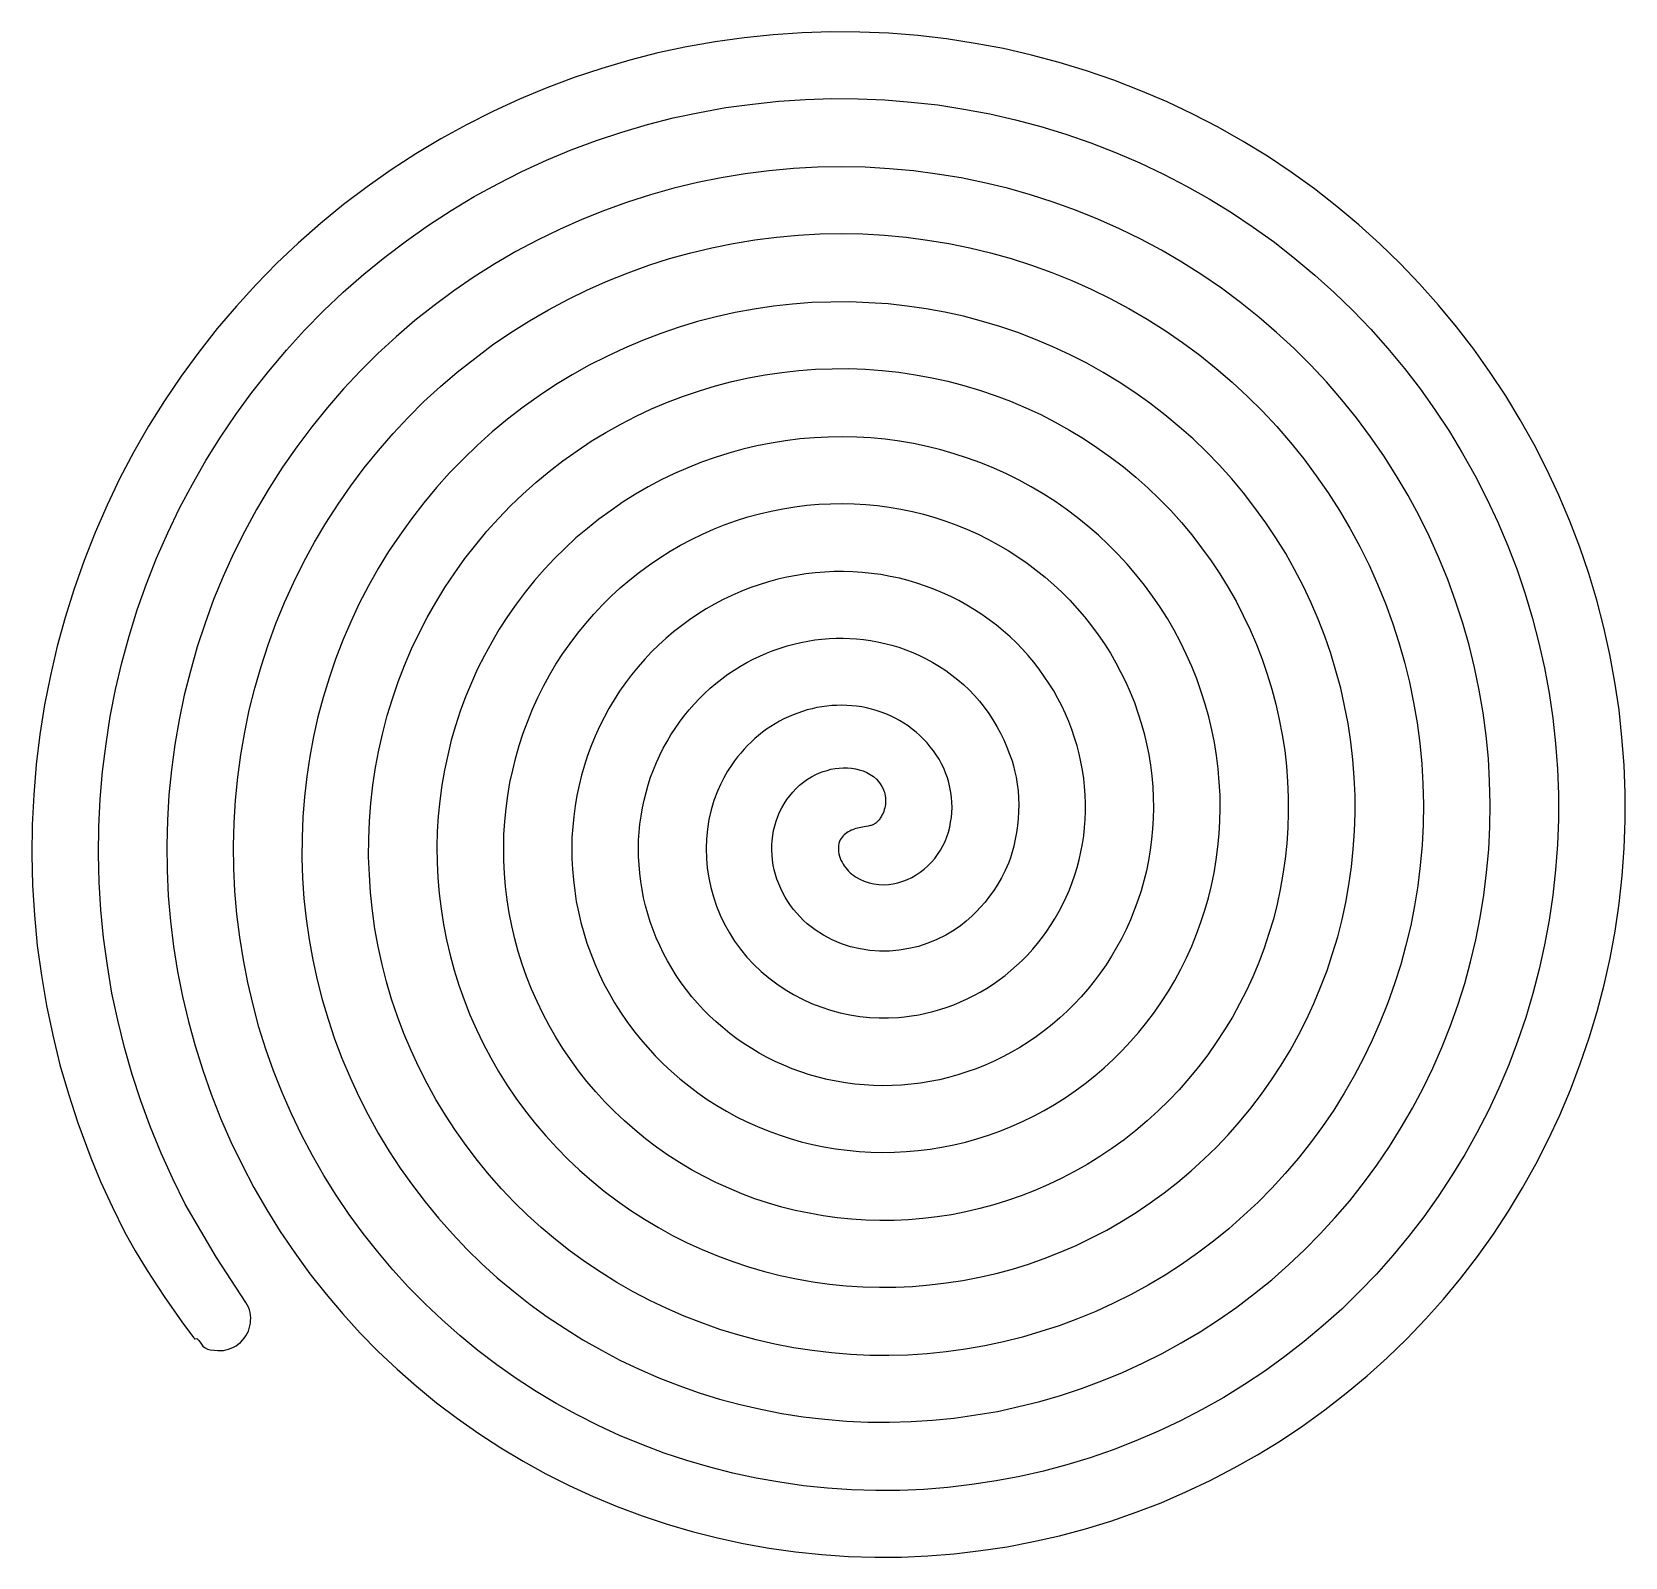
# Model space of a CAD drawing. Header units: inches. Extents: x 76.9 to 90.8, y -20.8 to -7.4.
import ezdxf

# ---------------------------------------------------------------- set-up
doc = ezdxf.new("R2010")
doc.units = ezdxf.units.IN
doc.header["$MEASUREMENT"] = 0
doc.layers.add('EBENE_1', color=7, linetype='Continuous')

msp = doc.modelspace()

# ---------------------------------------------------------------- linework, layer by layer
at = {"layer": 'EBENE_1', "color": 250, "linetype": 'Continuous', "ltscale": 0.050353, "flags": 128}
msp.add_lwpolyline([(78.272, -18.887), (78.272, -18.887), (78.272, -18.887), (78.271, -18.887), (78.272, -18.887), (78.272, -18.888), (78.273, -18.888), (78.273, -18.888), (78.273, -18.889), (78.274, -18.889), (78.274, -18.89), (78.274, -18.89), (78.274, -18.89), (78.275, -18.89), (78.275, -18.891), (78.275, -18.891), (78.275, -18.891), (78.275, -18.892), (78.275, -18.892), (78.275, -18.892), (78.275, -18.892), (78.275, -18.892), (78.276, -18.892), (78.276, -18.891), (78.294, -18.889), (78.311, -18.905), (78.329, -18.93), (78.348, -18.955), (78.368, -18.971), (78.389, -18.981), (78.411, -18.986), (78.446, -18.99), (78.48, -18.993), (78.504, -18.993), (78.527, -18.992), (78.55, -18.988), (78.573, -18.982), (78.595, -18.974), (78.616, -18.964), (78.638, -18.952), (78.658, -18.938), (78.677, -18.922), (78.695, -18.904), (78.71, -18.886), (78.724, -18.866), (78.736, -18.845), (78.746, -18.823), (78.754, -18.801), (78.76, -18.778), (78.764, -18.755), (78.766, -18.732), (78.767, -18.708), (78.765, -18.684), (78.761, -18.661), (78.755, -18.638), (78.746, -18.615), (78.735, -18.593), (78.723, -18.572), (78.468, -18.179), (78.194, -17.712), (78.085, -17.491), (77.982, -17.266), (77.89, -17.038), (77.804, -16.807), (77.729, -16.575), (77.661, -16.34), (77.603, -16.102), (77.552, -15.863), (77.512, -15.621), (77.478, -15.378), (77.455, -15.135), (77.44, -14.893), (77.435, -14.65), (77.437, -14.407), (77.45, -14.165), (77.469, -13.922), (77.5, -13.681), (77.537, -13.441), (77.584, -13.204), (77.638, -12.97), (77.703, -12.738), (77.774, -12.507), (77.855, -12.28), (77.943, -12.054), (78.04, -11.834), (78.143, -11.618), (78.256, -11.407), (78.374, -11.199), (78.502, -10.996), (78.635, -10.797), (78.777, -10.604), (78.924, -10.416), (79.079, -10.234), (79.238, -10.059), (79.405, -9.89), (79.577, -9.726), (79.756, -9.569), (79.94, -9.418), (80.13, -9.275), (80.323, -9.138), (80.521, -9.01), (80.723, -8.889), (80.93, -8.776), (81.14, -8.669), (81.355, -8.571), (81.573, -8.479), (81.793, -8.398), (82.015, -8.323), (82.239, -8.258), (82.466, -8.2), (82.695, -8.151), (82.925, -8.109), (83.158, -8.078), (83.39, -8.053), (83.622, -8.038), (83.853, -8.03), (84.085, -8.032), (84.318, -8.041), (84.549, -8.061), (84.781, -8.086), (85.01, -8.122), (85.237, -8.164), (85.461, -8.216), (85.683, -8.275), (85.903, -8.343), (86.122, -8.418), (86.337, -8.502), (86.55, -8.593), (86.756, -8.691), (86.958, -8.796), (87.157, -8.909), (87.352, -9.028), (87.542, -9.156), (87.728, -9.289), (87.908, -9.43), (88.083, -9.576), (88.251, -9.728), (88.414, -9.885), (88.571, -10.05), (88.722, -10.219), (88.866, -10.394), (89.006, -10.574), (89.136, -10.759), (89.26, -10.946), (89.376, -11.138), (89.487, -11.334), (89.589, -11.535), (89.685, -11.739), (89.772, -11.947), (89.853, -12.157), (89.924, -12.368), (89.988, -12.582), (90.044, -12.798), (90.093, -13.016), (90.133, -13.236), (90.166, -13.457), (90.19, -13.679), (90.206, -13.9), (90.214, -14.121), (90.214, -14.342), (90.206, -14.563), (90.19, -14.785), (90.165, -15.005), (90.134, -15.224), (90.093, -15.441), (90.047, -15.655), (89.991, -15.867), (89.928, -16.078), (89.857, -16.286), (89.779, -16.492), (89.693, -16.695), (89.601, -16.893), (89.501, -17.086), (89.396, -17.276), (89.282, -17.462), (89.163, -17.645), (89.035, -17.822), (88.903, -17.995), (88.764, -18.162), (88.621, -18.324), (88.471, -18.479), (88.317, -18.63), (88.156, -18.774), (87.99, -18.914), (87.818, -19.047), (87.644, -19.173), (87.466, -19.291), (87.284, -19.404), (87.097, -19.509), (86.907, -19.609), (86.713, -19.7), (86.516, -19.785), (86.316, -19.862), (86.115, -19.933), (85.912, -19.994), (85.707, -20.049), (85.5, -20.096), (85.291, -20.136), (85.08, -20.168), (84.868, -20.193), (84.658, -20.209), (84.448, -20.218), (84.238, -20.219), (84.027, -20.213), (83.817, -20.198), (83.607, -20.177), (83.398, -20.147), (83.191, -20.111), (82.988, -20.066), (82.785, -20.016), (82.585, -19.956), (82.386, -19.891), (82.19, -19.817), (81.996, -19.737), (81.808, -19.649), (81.623, -19.557), (81.442, -19.456), (81.264, -19.351), (81.091, -19.237), (80.921, -19.118), (80.756, -18.992), (80.596, -18.862), (80.442, -18.726), (80.293, -18.585), (80.149, -18.438), (80.01, -18.287), (79.878, -18.129), (79.75, -17.968), (79.629, -17.802), (79.515, -17.634), (79.408, -17.461), (79.306, -17.285), (79.212, -17.104), (79.123, -16.921), (79.042, -16.734), (78.967, -16.545), (78.9, -16.354), (78.839, -16.162), (78.787, -15.967), (78.74, -15.771), (78.702, -15.572), (78.67, -15.373), (78.646, -15.172), (78.628, -14.972), (78.619, -14.773), (78.616, -14.573), (78.622, -14.373), (78.634, -14.174), (78.654, -13.974), (78.68, -13.776), (78.714, -13.579), (78.754, -13.385), (78.803, -13.193), (78.857, -13.003), (78.919, -12.815), (78.987, -12.628), (79.063, -12.444), (79.144, -12.264), (79.232, -12.088), (79.325, -11.916), (79.425, -11.747), (79.531, -11.582), (79.644, -11.421), (79.761, -11.263), (79.885, -11.111), (80.013, -10.963), (80.146, -10.822), (80.283, -10.684), (80.427, -10.553), (80.574, -10.426), (80.728, -10.305), (80.884, -10.188), (81.044, -10.08), (81.206, -9.977), (81.373, -9.88), (81.542, -9.789), (81.716, -9.705), (81.893, -9.626), (82.072, -9.555), (82.252, -9.489), (82.434, -9.432), (82.618, -9.38), (82.804, -9.336), (82.991, -9.298), (83.18, -9.267), (83.37, -9.243), (83.559, -9.226), (83.748, -9.215), (83.937, -9.213), (84.126, -9.216), (84.315, -9.227), (84.504, -9.244), (84.692, -9.269), (84.878, -9.299), (85.062, -9.337), (85.244, -9.38), (85.424, -9.432), (85.602, -9.489), (85.779, -9.553), (85.954, -9.623), (86.124, -9.7), (86.291, -9.781), (86.454, -9.869), (86.615, -9.962), (86.771, -10.062), (86.925, -10.167), (87.074, -10.278), (87.219, -10.393), (87.358, -10.514), (87.494, -10.638), (87.623, -10.769), (87.749, -10.902), (87.869, -11.042), (87.985, -11.185), (88.095, -11.333), (88.199, -11.483), (88.297, -11.637), (88.389, -11.793), (88.475, -11.953), (88.557, -12.116), (88.631, -12.283), (88.7, -12.452), (88.762, -12.622), (88.818, -12.793), (88.867, -12.967), (88.911, -13.141), (88.947, -13.318), (88.977, -13.496), (89.001, -13.676), (89.018, -13.855), (89.028, -14.032), (89.033, -14.211), (89.03, -14.389), (89.021, -14.567), (89.005, -14.745), (88.984, -14.923), (88.955, -15.099), (88.921, -15.273), (88.88, -15.444), (88.834, -15.614), (88.78, -15.783), (88.721, -15.95), (88.655, -16.114), (88.585, -16.277), (88.508, -16.434), (88.427, -16.588), (88.339, -16.739), (88.247, -16.888), (88.148, -17.032), (88.044, -17.174), (87.936, -17.311), (87.823, -17.444), (87.706, -17.571), (87.585, -17.694), (87.459, -17.812), (87.329, -17.927), (87.194, -18.036), (87.055, -18.141), (86.914, -18.239), (86.771, -18.333), (86.623, -18.42), (86.474, -18.502), (86.32, -18.579), (86.164, -18.651), (86.005, -18.716), (85.845, -18.776), (85.684, -18.828), (85.522, -18.876), (85.357, -18.917), (85.192, -18.952), (85.024, -18.981), (84.856, -19.005), (84.687, -19.021), (84.52, -19.033), (84.352, -19.037), (84.185, -19.036), (84.017, -19.028), (83.85, -19.015), (83.683, -18.994), (83.517, -18.969), (83.354, -18.937), (83.192, -18.9), (83.032, -18.856), (82.874, -18.808), (82.717, -18.752), (82.562, -18.692), (82.409, -18.626), (82.261, -18.555), (82.116, -18.479), (81.973, -18.398), (81.834, -18.311), (81.697, -18.22), (81.564, -18.123), (81.435, -18.022), (81.31, -17.916), (81.189, -17.808), (81.074, -17.694), (80.962, -17.577), (80.854, -17.455), (80.751, -17.329), (80.652, -17.199), (80.558, -17.067), (80.471, -16.933), (80.388, -16.796), (80.311, -16.656), (80.237, -16.513), (80.17, -16.366), (80.108, -16.218), (80.052, -16.068), (80, -15.917), (79.956, -15.765), (79.916, -15.612), (79.883, -15.456), (79.854, -15.3), (79.832, -15.142), (79.815, -14.983), (79.805, -14.827), (79.799, -14.671), (79.8, -14.514), (79.806, -14.357), (79.819, -14.2), (79.836, -14.044), (79.86, -13.889), (79.888, -13.735), (79.923, -13.584), (79.962, -13.434), (80.008, -13.286), (80.058, -13.139), (80.114, -12.994), (80.175, -12.85), (80.241, -12.711), (80.311, -12.575), (80.387, -12.442), (80.467, -12.311), (80.552, -12.183), (80.641, -12.058), (80.736, -11.937), (80.833, -11.819), (80.935, -11.707), (81.04, -11.598), (81.15, -11.493), (81.263, -11.392), (81.38, -11.295), (81.5, -11.202), (81.624, -11.114), (81.748, -11.031), (81.876, -10.954), (82.006, -10.88), (82.14, -10.812), (82.276, -10.748), (82.414, -10.69), (82.554, -10.636), (82.695, -10.589), (82.836, -10.546), (82.979, -10.509), (83.124, -10.476), (83.27, -10.45), (83.417, -10.428), (83.564, -10.412), (83.71, -10.4), (83.856, -10.396), (84.002, -10.395), (84.148, -10.401), (84.294, -10.411), (84.44, -10.427), (84.585, -10.448), (84.728, -10.475), (84.869, -10.505), (85.008, -10.542), (85.147, -10.583), (85.284, -10.63), (85.419, -10.681), (85.553, -10.738), (85.684, -10.798), (85.81, -10.864), (85.934, -10.933), (86.056, -11.007), (86.175, -11.085), (86.292, -11.169), (86.406, -11.255), (86.515, -11.346), (86.62, -11.44), (86.722, -11.538), (86.82, -11.638), (86.914, -11.743), (87.005, -11.851), (87.091, -11.963), (87.174, -12.078), (87.251, -12.193), (87.324, -12.311), (87.392, -12.432), (87.456, -12.556), (87.515, -12.682), (87.571, -12.81), (87.621, -12.94), (87.666, -13.07), (87.706, -13.201), (87.741, -13.334), (87.771, -13.468), (87.797, -13.603), (87.818, -13.739), (87.834, -13.876), (87.844, -14.012), (87.85, -14.147), (87.85, -14.282), (87.846, -14.417), (87.836, -14.553), (87.823, -14.688), (87.803, -14.822), (87.78, -14.955), (87.751, -15.086), (87.719, -15.215), (87.68, -15.343), (87.638, -15.47), (87.591, -15.595), (87.539, -15.72), (87.483, -15.841), (87.424, -15.958), (87.36, -16.073), (87.292, -16.186), (87.219, -16.297), (87.144, -16.405), (87.063, -16.51), (86.98, -16.612), (86.893, -16.71), (86.804, -16.804), (86.71, -16.894), (86.614, -16.982), (86.514, -17.066), (86.412, -17.147), (86.306, -17.223), (86.199, -17.295), (86.09, -17.363), (85.979, -17.426), (85.866, -17.485), (85.75, -17.541), (85.631, -17.592), (85.512, -17.639), (85.392, -17.681), (85.271, -17.719), (85.149, -17.751), (85.026, -17.78), (84.901, -17.804), (84.776, -17.824), (84.649, -17.838), (84.524, -17.849), (84.399, -17.854), (84.275, -17.856), (84.151, -17.852), (84.026, -17.844), (83.901, -17.831), (83.777, -17.814), (83.655, -17.792), (83.534, -17.767), (83.416, -17.737), (83.298, -17.703), (83.181, -17.664), (83.065, -17.621), (82.951, -17.573), (82.838, -17.522), (82.731, -17.468), (82.625, -17.41), (82.521, -17.348), (82.419, -17.282), (82.32, -17.212), (82.223, -17.139), (82.129, -17.062), (82.038, -16.983), (81.952, -16.901), (81.868, -16.816), (81.788, -16.728), (81.71, -16.637), (81.637, -16.543), (81.565, -16.446), (81.499, -16.348), (81.437, -16.249), (81.379, -16.147), (81.324, -16.043), (81.273, -15.937), (81.225, -15.829), (81.182, -15.719), (81.143, -15.609), (81.109, -15.498), (81.078, -15.387), (81.052, -15.274), (81.029, -15.16), (81.011, -15.046), (80.997, -14.93), (80.988, -14.815), (80.982, -14.701), (80.981, -14.587), (80.983, -14.474), (80.991, -14.36), (81.002, -14.246), (81.017, -14.133), (81.036, -14.02), (81.06, -13.91), (81.086, -13.801), (81.118, -13.694), (81.152, -13.587), (81.192, -13.482), (81.234, -13.377), (81.281, -13.275), (81.33, -13.175), (81.383, -13.079), (81.439, -12.984), (81.499, -12.891), (81.562, -12.801), (81.629, -12.712), (81.699, -12.626), (81.771, -12.544), (81.845, -12.464), (81.922, -12.388), (82.002, -12.315), (82.085, -12.244), (82.17, -12.176), (82.259, -12.112), (82.348, -12.051), (82.438, -11.994), (82.53, -11.941), (82.625, -11.891), (82.721, -11.844), (82.819, -11.801), (82.919, -11.761), (83.019, -11.726), (83.119, -11.694), (83.22, -11.666), (83.322, -11.642), (83.425, -11.622), (83.529, -11.605), (83.634, -11.592), (83.74, -11.582), (83.842, -11.578), (83.945, -11.576), (84.048, -11.579), (84.151, -11.584), (84.254, -11.595), (84.357, -11.608), (84.459, -11.626), (84.559, -11.646), (84.657, -11.671), (84.755, -11.698), (84.851, -11.73), (84.947, -11.765), (85.041, -11.804), (85.134, -11.845), (85.224, -11.89), (85.311, -11.937), (85.397, -11.988), (85.481, -12.042), (85.563, -12.099), (85.643, -12.159), (85.721, -12.222), (85.796, -12.287), (85.867, -12.354), (85.936, -12.423), (86.002, -12.495), (86.066, -12.569), (86.127, -12.646), (86.186, -12.725), (86.24, -12.806), (86.292, -12.887), (86.34, -12.97), (86.385, -13.055), (86.427, -13.141), (86.466, -13.229), (86.502, -13.319), (86.534, -13.409), (86.563, -13.5), (86.588, -13.59), (86.609, -13.682), (86.628, -13.774), (86.643, -13.868), (86.655, -13.962), (86.663, -14.057), (86.668, -14.149), (86.669, -14.241), (86.668, -14.334), (86.662, -14.426), (86.653, -14.518), (86.641, -14.61), (86.626, -14.702), (86.607, -14.792), (86.586, -14.88), (86.561, -14.967), (86.533, -15.053), (86.501, -15.138), (86.467, -15.223), (86.429, -15.306), (86.39, -15.387), (86.347, -15.465), (86.302, -15.541), (86.254, -15.616), (86.204, -15.689), (86.15, -15.76), (86.094, -15.83), (86.036, -15.897), (85.976, -15.961), (85.914, -16.022), (85.851, -16.081), (85.784, -16.138), (85.716, -16.192), (85.645, -16.244), (85.573, -16.294), (85.501, -16.339), (85.427, -16.382), (85.352, -16.422), (85.275, -16.459), (85.197, -16.494), (85.117, -16.526), (85.037, -16.554), (84.957, -16.58), (84.876, -16.602), (84.795, -16.622), (84.713, -16.638), (84.631, -16.652), (84.547, -16.662), (84.463, -16.669), (84.381, -16.673), (84.3, -16.675), (84.218, -16.673), (84.136, -16.668), (84.055, -16.66), (83.973, -16.65), (83.893, -16.636), (83.813, -16.619), (83.735, -16.6), (83.659, -16.578), (83.583, -16.553), (83.507, -16.526), (83.433, -16.495), (83.359, -16.462), (83.288, -16.427), (83.219, -16.39), (83.152, -16.35), (83.087, -16.308), (83.022, -16.263), (82.96, -16.216), (82.899, -16.166), (82.84, -16.116), (82.784, -16.063), (82.73, -16.009), (82.678, -15.953), (82.629, -15.895), (82.581, -15.834), (82.535, -15.773), (82.492, -15.709), (82.452, -15.645), (82.415, -15.581), (82.38, -15.516), (82.348, -15.448), (82.317, -15.38), (82.29, -15.31), (82.264, -15.24), (82.242, -15.169), (82.223, -15.099), (82.206, -15.028), (82.192, -14.957), (82.181, -14.885), (82.172, -14.812), (82.166, -14.739), (82.162, -14.667), (82.161, -14.596), (82.162, -14.525), (82.167, -14.455), (82.174, -14.384), (82.184, -14.313), (82.196, -14.242), (82.21, -14.174), (82.227, -14.106), (82.246, -14.04), (82.267, -13.974), (82.292, -13.909), (82.318, -13.845), (82.347, -13.781), (82.378, -13.718), (82.411, -13.66), (82.445, -13.602), (82.481, -13.546), (82.52, -13.49), (82.561, -13.436), (82.604, -13.383), (82.648, -13.333), (82.694, -13.284), (82.74, -13.239), (82.789, -13.194), (82.839, -13.152), (82.891, -13.111), (82.944, -13.072), (82.999, -13.035), (83.054, -13.001), (83.109, -12.969), (83.165, -12.94), (83.223, -12.912), (83.282, -12.886), (83.341, -12.863), (83.402, -12.842), (83.462, -12.823), (83.522, -12.807), (83.583, -12.793), (83.644, -12.781), (83.705, -12.771), (83.767, -12.764), (83.83, -12.759), (83.892, -12.756), (83.952, -12.756), (84.012, -12.758), (84.071, -12.761), (84.132, -12.768), (84.192, -12.776), (84.254, -12.788), (84.33, -12.804), (84.38, -12.817), (84.439, -12.835), (84.501, -12.857), (84.562, -12.881), (84.622, -12.908), (84.681, -12.937), (84.739, -12.969), (84.796, -13.003), (84.851, -13.04), (84.904, -13.078), (84.956, -13.119), (85.006, -13.162), (85.055, -13.209), (85.102, -13.258), (85.146, -13.308), (85.188, -13.361), (85.227, -13.415), (85.264, -13.471), (85.298, -13.528), (85.33, -13.587), (85.359, -13.647), (85.386, -13.709), (85.41, -13.771), (85.431, -13.831), (85.443, -13.872), (85.454, -13.914), (85.467, -13.973), (85.477, -14.033), (85.484, -14.093), (85.488, -14.154), (85.49, -14.214), (85.489, -14.275), (85.485, -14.335), (85.479, -14.396), (85.471, -14.456), (85.46, -14.515), (85.447, -14.576), (85.43, -14.638), (85.417, -14.678), (85.402, -14.719), (85.386, -14.758), (85.368, -14.797), (85.339, -14.854), (85.307, -14.91), (85.272, -14.964), (85.235, -15.016), (85.195, -15.066), (85.153, -15.115), (85.124, -15.146), (85.078, -15.191), (85.029, -15.234), (84.979, -15.274), (84.926, -15.312), (84.852, -15.356), (84.774, -15.395), (84.694, -15.427), (84.612, -15.454), (84.528, -15.474), (84.443, -15.487), (84.358, -15.495), (84.272, -15.496), (84.186, -15.49), (84.102, -15.477), (84.018, -15.458), (83.937, -15.432), (83.857, -15.398), (83.78, -15.357), (83.707, -15.31), (83.639, -15.256), (83.607, -15.227), (83.576, -15.196), (83.547, -15.164), (83.519, -15.131), (83.493, -15.096), (83.469, -15.061), (83.446, -15.024), (83.425, -14.986), (83.406, -14.947), (83.389, -14.907), (83.373, -14.867), (83.36, -14.826), (83.349, -14.784), (83.34, -14.742), (83.334, -14.699), (83.33, -14.656), (83.328, -14.613), (83.328, -14.569), (83.331, -14.526), (83.336, -14.483), (83.344, -14.441), (83.354, -14.4), (83.366, -14.359), (83.38, -14.318), (83.397, -14.28), (83.416, -14.242), (83.437, -14.205), (83.46, -14.169), (83.485, -14.135), (83.512, -14.103), (83.541, -14.072), (83.572, -14.043), (83.605, -14.016), (83.64, -13.991), (83.677, -13.969), (83.715, -13.949), (83.747, -13.935), (83.779, -13.923), (83.813, -13.913), (83.846, -13.904), (83.882, -13.898), (83.918, -13.893), (83.954, -13.891), (83.99, -13.891), (84.025, -13.894), (84.06, -13.899), (84.094, -13.907), (84.128, -13.917), (84.159, -13.931), (84.19, -13.948), (84.218, -13.968), (84.244, -13.991), (84.261, -14.01), (84.277, -14.031), (84.291, -14.053), (84.303, -14.076), (84.309, -14.091), (84.314, -14.105), (84.318, -14.12), (84.321, -14.136), (84.324, -14.151), (84.325, -14.166), (84.325, -14.181), (84.325, -14.196), (84.323, -14.212), (84.321, -14.227), (84.317, -14.242), (84.313, -14.257), (84.308, -14.272), (84.302, -14.287), (84.295, -14.301), (84.288, -14.315), (84.283, -14.323), (84.278, -14.331), (84.273, -14.338), (84.268, -14.346), (84.262, -14.352), (84.256, -14.359), (84.252, -14.363), (84.247, -14.367), (84.243, -14.371), (84.238, -14.375), (84.233, -14.378), (84.228, -14.382), (84.223, -14.385), (84.218, -14.387), (84.212, -14.39), (84.207, -14.392), (84.199, -14.395), (84.192, -14.397), (84.182, -14.4), (84.172, -14.402), (84.136, -14.408), (84.078, -14.419), (84.064, -14.423), (84.05, -14.428), (84.037, -14.433), (84.023, -14.438), (84.01, -14.445), (83.997, -14.452), (83.985, -14.459), (83.973, -14.468), (83.962, -14.477), (83.952, -14.487), (83.943, -14.498), (83.935, -14.509), (83.928, -14.521), (83.921, -14.537), (83.916, -14.553), (83.913, -14.57), (83.911, -14.587), (83.911, -14.607), (83.913, -14.626), (83.916, -14.645), (83.921, -14.663), (83.927, -14.682), (83.934, -14.7), (83.943, -14.717), (83.953, -14.734), (83.963, -14.75), (83.975, -14.766), (83.988, -14.781), (84.001, -14.795), (84.015, -14.809), (84.03, -14.821), (84.045, -14.833), (84.061, -14.844), (84.098, -14.866), (84.138, -14.884), (84.18, -14.898), (84.222, -14.908), (84.265, -14.913), (84.307, -14.914), (84.349, -14.912), (84.391, -14.906), (84.433, -14.897), (84.475, -14.884), (84.515, -14.868), (84.554, -14.85), (84.591, -14.828), (84.628, -14.804), (84.662, -14.778), (84.695, -14.749), (84.726, -14.718), (84.754, -14.685), (84.78, -14.65), (84.804, -14.613), (84.826, -14.575), (84.845, -14.536), (84.861, -14.495), (84.875, -14.453), (84.886, -14.411), (84.894, -14.368), (84.901, -14.325), (84.904, -14.281), (84.906, -14.237), (84.905, -14.193), (84.901, -14.15), (84.896, -14.106), (84.888, -14.063), (84.877, -14.02), (84.865, -13.978), (84.85, -13.936), (84.833, -13.895), (84.813, -13.855), (84.792, -13.816), (84.768, -13.778), (84.743, -13.741), (84.716, -13.706), (84.687, -13.672), (84.657, -13.639), (84.625, -13.608), (84.592, -13.579), (84.557, -13.551), (84.522, -13.524), (84.484, -13.5), (84.446, -13.476), (84.407, -13.455), (84.367, -13.435), (84.326, -13.418), (84.285, -13.402), (84.243, -13.388), (84.2, -13.376), (84.158, -13.366), (84.115, -13.358), (84.071, -13.351), (84.028, -13.347), (83.984, -13.344), (83.941, -13.343), (83.897, -13.344), (83.853, -13.346), (83.81, -13.35), (83.767, -13.356), (83.723, -13.364), (83.681, -13.373), (83.638, -13.384), (83.596, -13.397), (83.555, -13.411), (83.514, -13.427), (83.473, -13.444), (83.434, -13.463), (83.395, -13.483), (83.357, -13.505), (83.319, -13.529), (83.283, -13.553), (83.248, -13.579), (83.213, -13.607), (83.18, -13.635), (83.147, -13.665), (83.116, -13.696), (83.086, -13.728), (83.057, -13.761), (83.029, -13.795), (83.002, -13.83), (82.977, -13.865), (82.941, -13.921), (82.908, -13.977), (82.879, -14.036), (82.852, -14.096), (82.822, -14.176), (82.797, -14.259), (82.778, -14.342), (82.764, -14.427), (82.756, -14.513), (82.753, -14.598), (82.756, -14.684), (82.763, -14.769), (82.776, -14.854), (82.794, -14.938), (82.817, -15.021), (82.844, -15.102), (82.877, -15.182), (82.915, -15.26), (82.957, -15.336), (83.003, -15.409), (83.055, -15.48), (83.111, -15.548), (83.171, -15.613), (83.235, -15.674), (83.302, -15.731), (83.371, -15.783), (83.444, -15.832), (83.519, -15.877), (83.597, -15.917), (83.676, -15.954), (83.758, -15.985), (83.841, -16.013), (83.926, -16.036), (84.012, -16.054), (84.099, -16.068), (84.186, -16.077), (84.268, -16.081), (84.35, -16.081), (84.436, -16.076), (84.489, -16.072), (84.552, -16.063), (84.614, -16.053), (84.676, -16.04), (84.738, -16.025), (84.8, -16.007), (84.862, -15.987), (84.922, -15.965), (84.981, -15.941), (85.039, -15.914), (85.097, -15.886), (85.153, -15.855), (85.209, -15.822), (85.265, -15.786), (85.319, -15.748), (85.371, -15.708), (85.422, -15.667), (85.471, -15.623), (85.519, -15.578), (85.566, -15.53), (85.612, -15.48), (85.655, -15.428), (85.697, -15.375), (85.737, -15.32), (85.775, -15.264), (85.81, -15.207), (85.844, -15.147), (85.876, -15.086), (85.906, -15.023), (85.933, -14.959), (85.959, -14.894), (85.981, -14.829), (86.001, -14.763), (86.019, -14.696), (86.035, -14.626), (86.048, -14.555), (86.059, -14.485), (86.066, -14.414), (86.072, -14.344), (86.074, -14.273), (86.075, -14.201), (86.072, -14.129), (86.067, -14.055), (86.059, -13.983), (86.048, -13.91), (86.035, -13.839), (86.019, -13.768), (86.001, -13.698), (85.979, -13.627), (85.955, -13.556), (85.928, -13.485), (85.899, -13.417), (85.867, -13.349), (85.833, -13.283), (85.796, -13.218), (85.756, -13.154), (85.714, -13.09), (85.669, -13.027), (85.622, -12.967), (85.573, -12.908), (85.522, -12.852), (85.469, -12.797), (85.414, -12.744), (85.354, -12.692), (85.294, -12.641), (85.231, -12.594), (85.168, -12.548), (85.102, -12.506), (85.036, -12.466), (84.967, -12.427), (84.896, -12.391), (84.822, -12.358), (84.748, -12.326), (84.673, -12.299), (84.598, -12.273), (84.521, -12.251), (84.445, -12.231), (84.364, -12.214), (84.283, -12.199), (84.201, -12.188), (84.12, -12.179), (84.039, -12.174), (83.957, -12.172), (83.875, -12.173), (83.792, -12.176), (83.709, -12.183), (83.625, -12.193), (83.543, -12.206), (83.461, -12.221), (83.38, -12.24), (83.299, -12.262), (83.219, -12.287), (83.137, -12.316), (83.058, -12.347), (82.979, -12.381), (82.902, -12.418), (82.827, -12.457), (82.753, -12.5), (82.68, -12.546), (82.608, -12.595), (82.537, -12.646), (82.468, -12.7), (82.402, -12.757), (82.338, -12.815), (82.276, -12.876), (82.216, -12.94), (82.157, -13.007), (82.101, -13.076), (82.047, -13.147), (81.996, -13.22), (81.948, -13.295), (81.903, -13.371), (81.86, -13.449), (81.82, -13.53), (81.782, -13.613), (81.747, -13.697), (81.716, -13.782), (81.688, -13.868), (81.662, -13.955), (81.641, -14.043), (81.622, -14.133), (81.606, -14.225), (81.594, -14.317), (81.585, -14.409), (81.579, -14.501), (81.577, -14.593), (81.578, -14.686), (81.583, -14.779), (81.591, -14.873), (81.603, -14.967), (81.617, -15.061), (81.636, -15.153), (81.657, -15.244), (81.682, -15.335), (81.71, -15.425), (81.743, -15.516), (81.779, -15.606), (81.818, -15.694), (81.859, -15.781), (81.904, -15.865), (81.952, -15.948), (82.004, -16.03), (82.059, -16.111), (82.117, -16.19), (82.178, -16.267), (82.242, -16.341), (82.308, -16.413), (82.377, -16.482), (82.447, -16.548), (82.523, -16.614), (82.601, -16.677), (82.681, -16.737), (82.763, -16.794), (82.847, -16.847), (82.932, -16.898), (83.02, -16.946), (83.11, -16.991), (83.203, -17.032), (83.297, -17.071), (83.393, -17.106), (83.489, -17.137), (83.586, -17.165), (83.684, -17.189), (83.784, -17.209), (83.887, -17.227), (83.989, -17.24), (84.092, -17.251), (84.195, -17.256), (84.298, -17.259), (84.401, -17.257), (84.505, -17.252), (84.609, -17.242), (84.714, -17.23), (84.818, -17.212), (84.921, -17.192), (85.023, -17.168), (85.123, -17.14), (85.224, -17.108), (85.325, -17.072), (85.424, -17.032), (85.522, -16.989), (85.618, -16.942), (85.712, -16.892), (85.804, -16.838), (85.895, -16.781), (85.984, -16.72), (86.072, -16.656), (86.157, -16.587), (86.239, -16.517), (86.319, -16.443), (86.396, -16.367), (86.469, -16.288), (86.542, -16.205), (86.611, -16.119), (86.678, -16.03), (86.74, -15.939), (86.8, -15.847), (86.856, -15.752), (86.909, -15.655), (86.958, -15.555), (87.004, -15.453), (87.046, -15.348), (87.085, -15.243), (87.119, -15.136), (87.15, -15.029), (87.177, -14.921), (87.2, -14.81), (87.218, -14.697), (87.234, -14.584), (87.244, -14.47), (87.251, -14.357), (87.253, -14.243), (87.252, -14.13), (87.246, -14.015), (87.236, -13.9), (87.221, -13.784), (87.203, -13.67), (87.18, -13.557), (87.154, -13.444), (87.122, -13.333), (87.088, -13.224), (87.048, -13.112), (87.004, -13.003), (86.956, -12.895), (86.905, -12.789), (86.85, -12.686), (86.791, -12.584), (86.728, -12.485), (86.662, -12.387), (86.59, -12.291), (86.516, -12.197), (86.438, -12.107), (86.358, -12.019), (86.274, -11.935), (86.187, -11.853), (86.096, -11.774), (86.001, -11.698), (85.904, -11.625), (85.805, -11.556), (85.703, -11.491), (85.599, -11.429), (85.493, -11.372), (85.383, -11.317), (85.271, -11.267), (85.157, -11.22), (85.042, -11.178), (84.925, -11.14), (84.807, -11.106), (84.689, -11.077), (84.568, -11.052), (84.445, -11.031), (84.32, -11.014), (84.196, -11.002), (84.072, -10.995), (83.948, -10.992), (83.823, -10.994), (83.698, -11), (83.573, -11.011), (83.447, -11.026), (83.322, -11.047), (83.198, -11.071), (83.075, -11.101), (82.953, -11.134), (82.833, -11.172), (82.712, -11.215), (82.593, -11.263), (82.475, -11.314), (82.36, -11.37), (82.246, -11.43), (82.136, -11.494), (82.027, -11.562), (81.921, -11.636), (81.815, -11.712), (81.714, -11.794), (81.614, -11.878), (81.519, -11.966), (81.426, -12.057), (81.338, -12.151), (81.252, -12.25), (81.169, -12.353), (81.089, -12.458), (81.014, -12.567), (80.942, -12.677), (80.876, -12.79), (80.812, -12.906), (80.753, -13.025), (80.698, -13.146), (80.647, -13.27), (80.601, -13.395), (80.56, -13.522), (80.522, -13.65), (80.491, -13.78), (80.463, -13.91), (80.44, -14.044), (80.421, -14.179), (80.409, -14.314), (80.4, -14.449), (80.397, -14.584), (80.398, -14.719), (80.405, -14.854), (80.416, -14.99), (80.433, -15.127), (80.454, -15.263), (80.481, -15.397), (80.512, -15.531), (80.548, -15.663), (80.589, -15.793), (80.635, -15.923), (80.686, -16.054), (80.742, -16.181), (80.802, -16.306), (80.868, -16.429), (80.936, -16.549), (81.01, -16.667), (81.088, -16.783), (81.172, -16.896), (81.259, -17.007), (81.35, -17.114), (81.445, -17.218), (81.544, -17.318), (81.645, -17.415), (81.752, -17.508), (81.862, -17.598), (81.976, -17.684), (82.093, -17.767), (82.213, -17.844), (82.335, -17.917), (82.46, -17.985), (82.587, -18.05), (82.718, -18.109), (82.852, -18.165), (82.988, -18.215), (83.125, -18.261), (83.263, -18.3), (83.402, -18.336), (83.543, -18.366), (83.687, -18.391), (83.832, -18.411), (83.978, -18.426), (84.124, -18.435), (84.27, -18.44), (84.415, -18.438), (84.561, -18.432), (84.708, -18.419), (84.855, -18.402), (85.002, -18.379), (85.147, -18.352), (85.291, -18.318), (85.434, -18.28), (85.574, -18.236), (85.714, -18.187), (85.854, -18.132), (85.992, -18.073), (86.127, -18.008), (86.26, -17.939), (86.389, -17.864), (86.517, -17.786), (86.641, -17.701), (86.764, -17.613), (86.883, -17.519), (86.999, -17.421), (87.111, -17.319), (87.22, -17.214), (87.323, -17.104), (87.424, -16.992), (87.521, -16.872), (87.615, -16.75), (87.703, -16.624), (87.787, -16.496), (87.865, -16.365), (87.94, -16.232), (88.009, -16.094), (88.074, -15.954), (88.133, -15.811), (88.189, -15.665), (88.237, -15.518), (88.282, -15.37), (88.32, -15.22), (88.353, -15.069), (88.38, -14.915), (88.403, -14.759), (88.418, -14.603), (88.43, -14.446), (88.434, -14.289), (88.434, -14.133), (88.427, -13.976), (88.415, -13.819), (88.396, -13.662), (88.373, -13.504), (88.343, -13.348), (88.309, -13.194), (88.267, -13.041), (88.222, -12.889), (88.169, -12.739), (88.112, -12.589), (88.048, -12.441), (87.979, -12.296), (87.905, -12.154), (87.827, -12.014), (87.742, -11.878), (87.654, -11.744), (87.558, -11.613), (87.459, -11.484), (87.354, -11.36), (87.246, -11.239), (87.133, -11.123), (87.017, -11.011), (86.895, -10.904), (86.77, -10.799), (86.639, -10.699), (86.505, -10.603), (86.368, -10.513), (86.228, -10.428), (86.085, -10.348), (85.939, -10.273), (85.789, -10.204), (85.637, -10.139), (85.481, -10.08), (85.324, -10.026), (85.165, -9.98), (85.005, -9.937), (84.844, -9.902), (84.68, -9.872), (84.514, -9.848), (84.347, -9.829), (84.179, -9.818), (84.012, -9.811), (83.845, -9.812), (83.678, -9.817), (83.51, -9.83), (83.342, -9.848), (83.174, -9.874), (83.007, -9.904), (82.842, -9.941), (82.678, -9.983), (82.516, -10.033), (82.356, -10.087), (82.196, -10.149), (82.038, -10.215), (81.883, -10.288), (81.73, -10.366), (81.581, -10.45), (81.435, -10.538), (81.292, -10.633), (81.152, -10.733), (81.015, -10.839), (80.881, -10.949), (80.752, -11.065), (80.628, -11.184), (80.508, -11.309), (80.392, -11.437), (80.281, -11.571), (80.173, -11.709), (80.072, -11.852), (79.974, -11.997), (79.883, -12.146), (79.797, -12.297), (79.717, -12.453), (79.642, -12.612), (79.573, -12.774), (79.509, -12.939), (79.452, -13.106), (79.4, -13.275), (79.355, -13.445), (79.316, -13.617), (79.284, -13.791), (79.257, -13.968), (79.237, -14.145), (79.223, -14.323), (79.216, -14.501), (79.215, -14.679), (79.221, -14.857), (79.233, -15.036), (79.253, -15.214), (79.278, -15.393), (79.31, -15.571), (79.348, -15.747), (79.393, -15.921), (79.444, -16.093), (79.501, -16.264), (79.565, -16.434), (79.636, -16.602), (79.712, -16.768), (79.795, -16.929), (79.882, -17.089), (79.977, -17.244), (80.076, -17.397), (80.182, -17.546), (80.293, -17.692), (80.41, -17.834), (80.532, -17.972), (80.659, -18.105), (80.789, -18.233), (80.925, -18.356), (81.066, -18.475), (81.213, -18.589), (81.363, -18.699), (81.518, -18.802), (81.675, -18.9), (81.836, -18.991), (81.999, -19.078), (82.168, -19.158), (82.339, -19.232), (82.515, -19.3), (82.691, -19.363), (82.87, -19.418), (83.051, -19.467), (83.233, -19.508), (83.416, -19.544), (83.604, -19.573), (83.792, -19.596), (83.981, -19.611), (84.169, -19.62), (84.358, -19.621), (84.547, -19.616), (84.736, -19.603), (84.925, -19.585), (85.115, -19.558), (85.303, -19.526), (85.49, -19.485), (85.675, -19.44), (85.857, -19.386), (86.038, -19.327), (86.218, -19.259), (86.397, -19.186), (86.572, -19.105), (86.745, -19.02), (86.913, -18.927), (87.079, -18.829), (87.24, -18.724), (87.399, -18.613), (87.554, -18.495), (87.706, -18.373), (87.852, -18.244), (87.993, -18.111), (88.129, -17.973), (88.261, -17.83), (88.387, -17.682), (88.509, -17.528), (88.625, -17.369), (88.736, -17.207), (88.839, -17.04), (88.938, -16.871), (89.029, -16.697), (89.115, -16.52), (89.194, -16.339), (89.268, -16.155), (89.334, -15.968), (89.394, -15.779), (89.446, -15.589), (89.492, -15.396), (89.53, -15.202), (89.562, -15.005), (89.586, -14.806), (89.604, -14.607), (89.614, -14.407), (89.617, -14.208), (89.612, -14.008), (89.601, -13.809), (89.581, -13.609), (89.555, -13.409), (89.52, -13.21), (89.48, -13.012), (89.432, -12.817), (89.377, -12.623), (89.314, -12.432), (89.246, -12.242), (89.168, -12.053), (89.085, -11.867), (88.994, -11.685), (88.898, -11.506), (88.794, -11.331), (88.686, -11.16), (88.569, -10.992), (88.447, -10.827), (88.317, -10.667), (88.183, -10.512), (88.043, -10.362), (87.898, -10.217), (87.747, -10.079), (87.593, -9.944), (87.43, -9.815), (87.264, -9.691), (87.093, -9.574), (86.918, -9.463), (86.739, -9.359), (86.558, -9.261), (86.371, -9.17), (86.182, -9.085), (85.987, -9.007), (85.791, -8.936), (85.592, -8.873), (85.391, -8.815), (85.189, -8.767), (84.985, -8.725), (84.777, -8.691), (84.568, -8.663), (84.358, -8.645), (84.147, -8.632), (83.937, -8.629), (83.727, -8.632), (83.517, -8.644), (83.306, -8.662), (83.096, -8.69), (82.885, -8.723), (82.677, -8.766), (82.471, -8.815), (82.267, -8.872), (82.065, -8.936), (81.865, -9.009), (81.665, -9.088), (81.47, -9.176), (81.276, -9.269), (81.088, -9.37), (80.903, -9.477), (80.722, -9.592), (80.545, -9.713), (80.372, -9.841), (80.202, -9.975), (80.039, -10.117), (79.879, -10.263), (79.727, -10.415), (79.579, -10.572), (79.438, -10.735), (79.301, -10.904), (79.17, -11.079), (79.045, -11.257), (78.928, -11.441), (78.817, -11.628), (78.714, -11.819), (78.616, -12.014), (78.526, -12.214), (78.442, -12.417), (78.367, -12.623), (78.298, -12.832), (78.238, -13.043), (78.185, -13.255), (78.141, -13.47), (78.103, -13.687), (78.074, -13.907), (78.051, -14.127), (78.039, -14.348), (78.032, -14.569), (78.036, -14.79), (78.045, -15.011), (78.065, -15.233), (78.091, -15.454), (78.127, -15.675), (78.169, -15.894), (78.221, -16.111), (78.279, -16.326), (78.346, -16.538), (78.419, -16.748), (78.503, -16.958), (78.592, -17.165), (78.691, -17.367), (78.795, -17.567), (78.907, -17.761), (79.025, -17.952), (79.152, -18.138), (79.285, -18.321), (79.426, -18.499), (79.572, -18.673), (79.725, -18.84), (79.883, -19.002), (80.048, -19.157), (80.217, -19.307), (80.394, -19.451), (80.576, -19.59), (80.764, -19.721), (80.955, -19.846), (81.151, -19.963), (81.351, -20.074), (81.555, -20.176), (81.763, -20.272), (81.976, -20.36), (82.192, -20.442), (82.411, -20.514), (82.631, -20.579), (82.854, -20.635), (83.079, -20.684), (83.306, -20.724), (83.536, -20.757), (83.767, -20.78), (83.999, -20.797), (84.231, -20.803), (84.463, -20.802), (84.694, -20.792), (84.926, -20.774), (85.158, -20.746), (85.39, -20.712), (85.619, -20.667), (85.848, -20.616), (86.073, -20.555), (86.296, -20.488), (86.517, -20.41), (86.737, -20.326), (86.953, -20.232), (87.167, -20.132), (87.376, -20.022), (87.581, -19.907), (87.781, -19.783), (87.977, -19.653), (88.169, -19.514), (88.357, -19.368), (88.539, -19.215), (88.716, -19.057), (88.886, -18.891), (89.05, -18.72), (89.207, -18.543), (89.36, -18.36), (89.505, -18.169), (89.645, -17.974), (89.776, -17.774), (89.9, -17.57), (90.016, -17.361), (90.126, -17.149), (90.227, -16.931), (90.321, -16.71), (90.406, -16.484), (90.485, -16.256), (90.553, -16.025), (90.615, -15.792), (90.666, -15.557), (90.71, -15.321), (90.745, -15.079), (90.772, -14.837), (90.789, -14.595), (90.798, -14.352), (90.798, -14.11), (90.79, -13.868), (90.771, -13.625), (90.745, -13.383), (90.709, -13.14), (90.665, -12.899), (90.612, -12.661), (90.551, -12.424), (90.48, -12.19), (90.402, -11.959), (90.314, -11.73), (90.218, -11.502), (90.113, -11.279), (90.002, -11.059), (89.881, -10.844), (89.754, -10.634), (89.618, -10.428), (89.475, -10.226), (89.323, -10.03), (89.165, -9.838), (88.999, -9.653), (88.828, -9.474), (88.65, -9.302), (88.466, -9.135), (88.275, -8.976), (88.078, -8.822), (87.874, -8.676), (87.667, -8.536), (87.454, -8.406), (87.237, -8.282), (87.015, -8.168), (86.789, -8.06), (86.558, -7.962), (86.323, -7.87), (86.084, -7.788), (85.844, -7.713), (85.601, -7.649), (85.356, -7.593), (85.109, -7.547), (84.858, -7.507), (84.606, -7.479), (84.353, -7.458), (84.099, -7.448), (83.846, -7.446), (83.593, -7.455), (83.34, -7.471), (83.087, -7.498), (82.833, -7.533), (82.582, -7.578), (82.332, -7.631), (82.085, -7.695), (81.84, -7.766), (81.599, -7.847), (81.358, -7.936), (81.121, -8.036), (80.886, -8.143), (80.657, -8.259), (80.431, -8.382), (80.212, -8.515), (79.996, -8.654), (79.785, -8.804), (79.579, -8.959), (79.378, -9.124), (79.183, -9.295), (78.996, -9.473), (78.814, -9.657), (78.641, -9.849), (78.473, -10.045), (78.312, -10.251), (78.157, -10.462), (78.012, -10.678), (77.873, -10.899), (77.744, -11.125), (77.622, -11.355), (77.509, -11.591), (77.404, -11.83), (77.308, -12.075), (77.22, -12.323), (77.142, -12.573), (77.072, -12.826), (77.013, -13.082), (76.962, -13.338), (76.921, -13.599), (76.888, -13.862), (76.867, -14.126), (76.853, -14.39), (76.851, -14.654), (76.856, -14.918), (76.873, -15.182), (76.898, -15.446), (76.934, -15.709), (76.979, -15.972), (77.034, -16.232), (77.097, -16.491), (77.171, -16.746), (77.252, -16.999), (77.367, -17.305), (77.453, -17.513), (77.554, -17.733), (77.662, -17.955), (77.756, -18.121), (77.861, -18.294), (78.01, -18.52), (78.165, -18.742), (78.266, -18.879), (78.271, -18.886), (78.271, -18.886), (78.271, -18.886), (78.271, -18.886), (78.272, -18.887), (78.272, -18.887), (78.272, -18.887), (78.272, -18.887)], close=True, dxfattribs=at)

doc.saveas('drawing.dxf')
